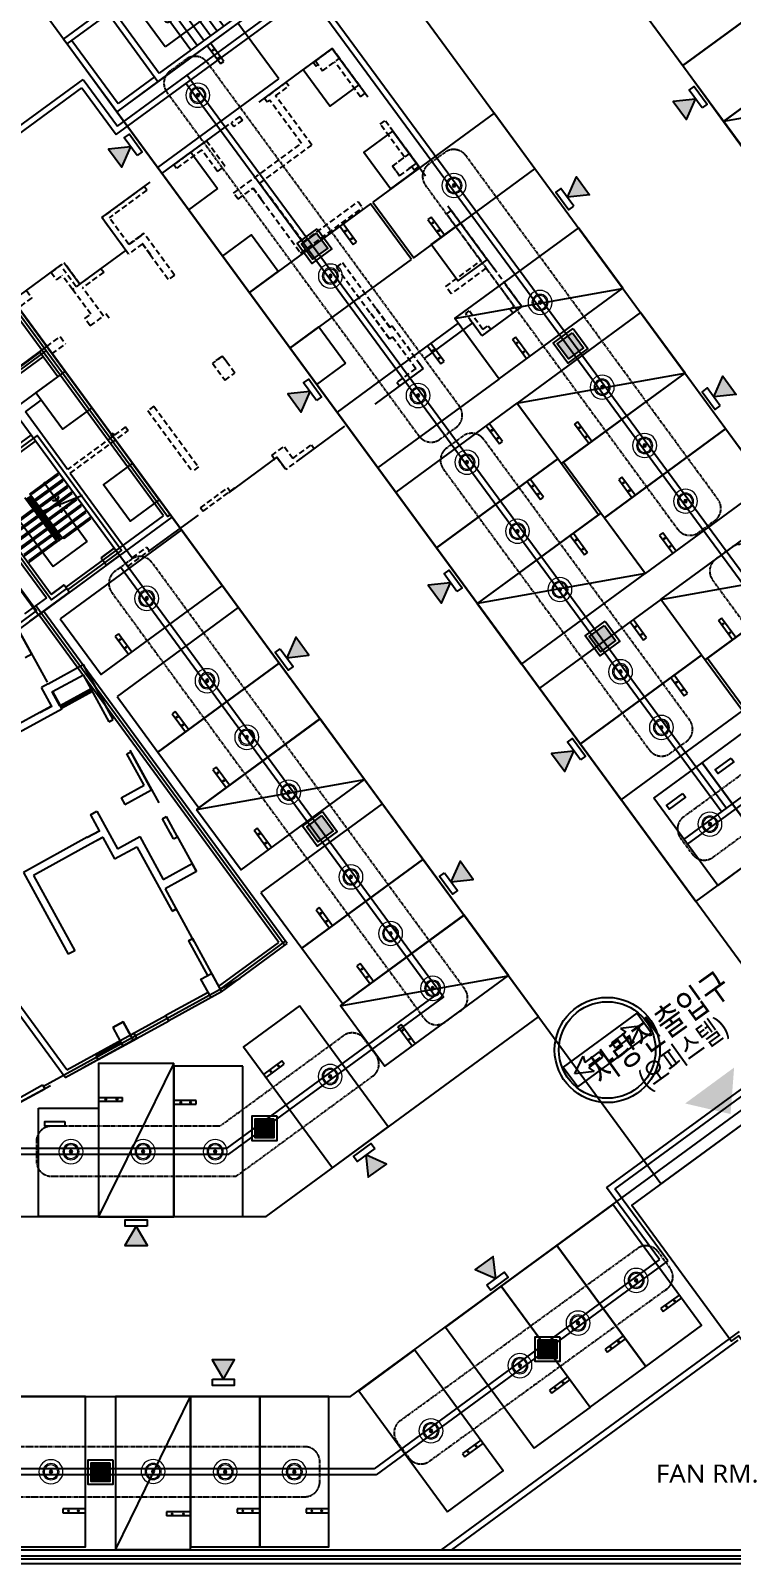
# Model space of a CAD drawing. Header units: millimetres. Extents: x 75184266 to 76346726, y -35850126 to -33679385.
# Drawn here: x 75409558 to 75432882, y -34997112 to -34946082 of the extents above; entities that cross this region are included whole.
import ezdxf
from ezdxf.enums import TextEntityAlignment as Align

# ---------------------------------------------------------------- set-up
doc = ezdxf.new("R2010")
doc.units = ezdxf.units.MM
doc.header["$LTSCALE"] = 50
doc.header["$MEASUREMENT"] = 0
for name, pattern in [('ACAD_ISO10W100', [18.5, 12, -3, 0.5, -3]), ('CONTINOUS', [0]), ('HIDDEN', [0.375, 0.25, -0.125]), ('HIDDEN2', [0.1875, 0.125, -0.0625]), ('XR-지하3층$0$H', [1.3, 0.8, -0.5]), ('XR-지하3층$0$HIDDEN', [0.375, 0.25, -0.125]), ('단지배치도$0$PHANTOM2', [31.75, 15.875, -3.175, 3.175, -3.175, 3.175, -3.175])]:
    doc.linetypes.add(name, pattern=pattern)
doc.layers.get('0').update_dxf_attribs({"linetype": 'CONTINUOUS'})
doc.layers.add('1-주차면센서', color=3, linetype='CONTINUOUS', lineweight=15)
for name, color, linetype in [('2-주차안내등', 2, 'CONTINUOUS'), ('3-SIO', 1, 'CONTINUOUS'), ('COL', 2, 'CONTINUOUS'), ('CON', 2, 'CONTINUOUS'), ('DK1', 6, 'CONTINUOUS'), ('DOOR', 7, 'CONTINUOUS'), ('FIN', 5, 'CONTINUOUS'), ('HD', 7, 'CONTINUOUS'), ('open', 1, 'ACAD_ISO10W100'), ('PARKING', 7, 'CONTINUOUS'), ('RACEWAY', 4, 'HIDDEN'), ('stair', 4, 'CONTINUOUS'), ('W1', 3, 'CONTINUOUS'), ('WAL', 3, 'CONTINUOUS'), ('XR-지하3층$0$0중앙선', 1, 'CONTINUOUS'), ('XR-지하3층$0$A-주차', 9, 'CONTINUOUS'), ('XR-지하3층$0$CON', 2, 'CONTINUOUS'), ('XR-지하3층$0$CONC', 2, 'CONTINUOUS'), ('XR-지하3층$0$XR-지하3층$0$도면검토', 252, 'CONTINUOUS'), ('XR-지하3층$0$일반주차', 8, 'CONTINUOUS'), ('XR-지하3층$0$확장형주차', 8, 'CONTINUOUS'), ('유도관제-RECWAY', 4, 'CONTINOUS')]:
    doc.layers.add(name, color=color, linetype=linetype)
doc.layers.add('DEFPOINT', color=142, linetype='CONTINUOUS', plot=False)
doc.layers.add('건축', color=8, linetype='CONTINUOUS', plot=False)
doc.styles.add('XR-지하3층$0$울릉도m', font='')
doc.styles.get('XR-지하3층$0$울릉도m').set_extended_font_data('Malgun Gothic')

# ---------------------------------------------------------------- blocks, each defined once
blk = doc.blocks.new('XR-지하3층$0$확장형 주차')
at = {"layer": 'XR-지하3층$0$확장형주차', "color": 7}
for p, q in [((0, 3965), (800, 3965)), ((0, 3835), (800, 3835)), ((800, 3835), (800, 3965))]:
    blk.add_line(p, q, dxfattribs=at)
blk.add_lwpolyline([(2500, 5100), (0, 0)], dxfattribs=at)
blk.add_lwpolyline([(2500, 5091), (0, 5091), (0, -9), (2500, -9)], close=True, dxfattribs=at)
for centre in [(238, 3900), (613, 3900)]:
    blk.add_circle(centre, 17.5, dxfattribs=at)
blk = doc.blocks.new('XR-지하3층$0$일반형 주차')
at = {"layer": 'XR-지하3층$0$일반주차'}
for p, q in [((750, 3865), (0, 3865)), ((0, 3735), (750, 3735)), ((750, 3735), (750, 3865))]:
    blk.add_line(p, q, dxfattribs=at)
blk.add_lwpolyline([(2300, 5000), (0, 5000), (0, 0), (2300, 0)], close=True, dxfattribs=at)
for centre in [(238, 3800), (563, 3800)]:
    blk.add_circle(centre, 17.5, dxfattribs=at)
blk = doc.blocks.new('XR-지하3층$0$기둥 0620')
at = {"layer": 'XR-지하3층$0$CON', "ltscale": 0.5}
blk.add_lwpolyline([(-600, 0), (600, 0), (600, 1500), (-600, 1500)], close=True, dxfattribs=at)
blk = doc.blocks.new('1503-B1F')
at = {"layer": 'COL'}
h = blk.add_hatch(dxfattribs=at)
h.set_pattern_fill('ANSI31', color=256, scale=350, angle=-61.2349, style=0)
h.set_pattern_definition([(343.76512965, (-7335761.115, 81741604.42), (12.23142775, 42.00541245), [])])
h.paths.add_polyline_path([(-7983, -21399), (-8031, -21311), (-9061, -21877), (-9013, -21965)])
for p, q in [((-9750, -10099), (-9508, -9921)), ((-10638, -12033), (-6810, -17250)), ((-12715, -14848), (-10022, -12872)), ((-12568, -15049), (-9875, -13074)), ((-8722, -14138), (-6657, -16952)), ((-11470, -15633), (-9518, -18294)), ((-9356, -18175), (-11308, -15515)), ((-9356, -18175), (-11308, -15515)), ((-7260, -16637), (-7695, -16957)), ((-7695, -16957), (-7260, -16637)), ((-7695, -16957), (-7518, -17199)), ((-7518, -17199), (-7083, -16879)), ((-8921, -17856), (-9356, -18175)), ((-9356, -18175), (-8921, -17856)), ((-8921, -17856), (-8744, -18098)), ((-9518, -18294), (-10243, -18826)), ((-10066, -19068), (-8744, -18098)), ((-9953, -18613), (-9776, -18855)), ((-9953, -18613, 0), (-9776, -18855, 0)), ((-10000, -20168), (-10219, -20288)), ((-7294, -22344), (-8299, -20512)), ((-9343, -21883), (-9680, -21270)), ((-9461, -21149), (-9461, -21149)), ((-9461, -21149), (-9461, -21149)), ((-7425, -22416), (-7294, -22344)), ((-7425, -22416), (-7294, -22344)), ((-6838, -23485), (-6707, -23413)), ((-6838, -23485), (-6707, -23413)), ((-6014, -24676), (-6707, -23413)), ((-6145, -24748), (-6014, -24676)), ((-8054, -25510), (-7760, -26045)), ((-7835, -25390), (-7146, -26644)), ((-5152, -26245), (-5523, -25570)), ((-8155, -26262), (-10285, -27431)), ((-8034, -26481), (-9945, -27530)), ((-7640, -26264), (-7245, -26983)), ((-5284, -26317), (-5390, -26124)), ((-5284, -26317), (-5152, -26245)), ((-5284, -26317), (-5152, -26245)), ((-5284, -26317), (-5152, -26245)), ((-10285, -27431), (-8788, -30157)), ((-9945, -27530), (-8569, -30037)), ((-4517, -27402), (-4661, -27139)), ((-5198, -28654, 0), (-5330, -28726, 0)), ((-4791, -29708, 0), (-4659, -29636, 0)), ((-4791, -29708, 0), (-4156, -30865, 0)), ((-4659, -29636, 0), (-3687, -31407)), ((-4134, -31424, 0), (-5537, -32194, 0)), ((-3687, -31407), (-5441, -32369, 0)), ((-7311, -32598), (-6975, -33211)), ((-6961, -32405), (-6624, -33019)), ((-5441, -32369, 0), (-5537, -32194, 0)), ((-7871, -33532), (-7799, -33664)), ((-7871, -33532), (-7799, -33664)), ((-9642, -34504), (-9569, -34636))]:
    blk.add_line(p, q, dxfattribs=at)
for points in [[(-9138, -10933), (-9750, -10099)], [(-8719, -10998), (-9508, -9921)], [(-10638, -12033), (-9138, -10933)], [(-10218, -12098), (-9686, -11707)], [(-8810, -14017), (-10218, -12098)], [(-10000, -20168), (-10599, -19076)], [(-9461, -21149), (-8299, -20512)], [(-9317, -21412), (-8287, -20847)], [(-7425, -22416), (-8287, -20847)], [(-9461, -21149), (-9461, -21149), (-9680, -21270)], [(-9061, -21877), (-9070, -21882), (-9325, -21417), (-9317, -21412)], [(-9061, -21877), (-8031, -21311)], [(-9013, -21965), (-7983, -21399)], [(-10424, -22762), (-9004, -21982), (-9061, -21877)], [(-9738, -22100), (-9733, -22109), (-9338, -21892), (-9343, -21883)], [(-10544, -22543), (-9738, -22100)], [(-6265, -24529), (-6838, -23485)], [(-7028, -24947), (-6265, -24529)], [(-7028, -24947), (-6908, -25166)], [(-6908, -25166), (-6145, -24748)], [(-8054, -25510), (-7835, -25390)], [(-5654, -25642), (-5523, -25570)], [(-5284, -26317), (-5654, -25642)], [(-7760, -26045), (-7755, -26054), (-8150, -26270), (-8155, -26262)], [(-8034, -26481), (-8039, -26472), (-7645, -26255), (-7640, -26264)], [(-7146, -26644), (-6410, -26239)], [(-6410, -26239), (-5626, -27668)], [(-7245, -26983), (-6509, -26579)], [(-6509, -26579), (-5330, -28726)], [(-5626, -27668), (-4661, -27139)], [(-4517, -27402), (-5569, -27979)], [(-5569, -27979), (-5198, -28654)], [(-8569, -30037), (-8788, -30157)], [(-7311, -32598), (-6961, -32405)], [(-6975, -33211), (-6624, -33019), (-6961, -32405), (-7311, -32598)], [(-7871, -33532), (-7047, -33080)], [(-7799, -33664), (-6510, -32956)], [(-6720, -32844), (-6606, -32781)], [(-7871, -33532), (-7799, -33664)], [(-7871, -33532), (-7799, -33664)], [(-10630, -35218), (-9569, -34636)], [(-10439, -34942), (-9642, -34504)], [(-9642, -34504), (-9569, -34636)], [(-9642, -34504), (-9569, -34636)]]:
    blk.add_lwpolyline(points, dxfattribs=at)
for points in [[(-9325, -21417), (-9317, -21412), (-9061, -21877), (-9070, -21882)], [(-9733, -22109), (-9738, -22100), (-9343, -21883), (-9338, -21892)], [(-7760, -26045), (-7755, -26054), (-8150, -26270), (-8155, -26262)], [(-7645, -26255), (-7640, -26264), (-8034, -26481), (-8039, -26472)], [(-4024, -30793), (-3687, -31407), (-4038, -31599), (-4375, -30986)]]:
    blk.add_lwpolyline(points, close=True, dxfattribs=at)
at = {"layer": 'COL', "elevation": 0}
for points in [[(-5330, -28726), (-5198, -28654)], [(-4791, -29708), (-4659, -29636)], [(-6606, -32781), (-6510, -32956)], [(-6582, -32825), (-6510, -32956)], [(-6582, -32825), (-6510, -32956)]]:
    blk.add_lwpolyline(points, dxfattribs=at)
at = {"layer": 'DEFPOINT', "linetype": 'HIDDEN2', "ltscale": 30}
for p, q in [((-524, -384), (0, 0)), ((0, 0), (148, -202)), ((-629, -461), (-540, -582)), ((-1975, -1449), (-2258, -1656)), ((-1532, -1124), (-1443, -1245)), ((933, -1610), (1094, -1492)), ((933, -1610), (1094, -1492)), ((-2258, -1656), (-2169, -1777)), ((-3080, -2260), (-3370, -2473)), ((-3080, -2260), (-2991, -2381)), ((1596, -2513), (1757, -2395)), ((-3287, -4818), (-1029, -3161)), ((-2413, -4487), (-680, -3215)), ((2003, -3913), (2567, -3499)), ((-5192, -3995), (-5281, -3874)), ((2239, -4236), (2804, -3822)), ((2656, -3620), (2804, -3822)), ((2719, -4045), (2881, -3927)), ((-6265, -4596), (-7676, -5631)), ((-6176, -4717), (-6265, -4596)), ((-3139, -5019), (-2639, -4652)), ((-2373, -5015), (-1054, -6813)), ((-976, -6446), (-2147, -4850)), ((-976, -6446), (862, -5097)), ((-1054, -6813), (1010, -5299)), ((3796, -5512), (3957, -5394)), ((-6321, -6498), (-6789, -6841)), ((-9358, -7455), (-8923, -7135)), ((-8405, -7841), (-8923, -7135)), ((343, -7128), (1479, -8676)), ((-9358, -7455), (-9181, -7697)), ((-9181, -7697), (-8987, -7555)), ((-8647, -8018), (-8987, -7555)), ((-8526, -7929), (-8955, -7345)), ((-7611, -7444), (-8316, -7962)), ((141, -7276), (1277, -8824)), ((-10181, -8058), (-10003, -8300)), ((-8041, -8845), (-8647, -8018)), ((-7621, -8909), (-8316, -7962)), ((-10003, -8300), (-10455, -8632)), ((5924, -8683), (6053, -8588)), ((-8234, -8987), (-8041, -8845)), ((-8057, -9228), (-7621, -8909)), ((4439, -8823), (4560, -8735)), ((4581, -9017), (4670, -9138)), ((5924, -8683), (6012, -8804)), ((-9508, -9921), (-9057, -9590)), ((1987, -9233), (3028, -10653)), ((2003, -9594), (2778, -10650)), ((5013, -9351), (5182, -9227)), ((5182, -9227), (5271, -9348)), ((-9331, -10163), (-8879, -9832)), ((-3864, -10388), (-3662, -10240)), ((2778, -10650), (2149, -11111)), ((3028, -10653), (2238, -11232)), ((2149, -11111), (2238, -11232)), ((-6138, -12056), (-4653, -14080)), ((-5936, -11908), (-4451, -13932)), ((-8722, -14138), (-6791, -12721)), ((-6879, -12600), (-6791, -12721)), ((-2017, -13547), (-1614, -13252)), ((-1318, -13655), (-689, -13193)), ((-689, -13193), (-601, -13314)), ((-1928, -13668), (-2017, -13547)), ((-1928, -13668), (-1969, -13698)), ((-4388, -15287), (-3485, -14624)), ((-4299, -15407), (-3235, -14627)), ((-3396, -14745), (-3485, -14624)), ((-4388, -15287), (-4299, -15407)), ((-6810, -17250), (-6089, -16721)), ((-6657, -16952), (-6178, -16600)), ((-6178, -16600), (-6089, -16721))]:
    blk.add_line(p, q, dxfattribs=at)
for points in [[(0, 0), (-629, -461)], [(1094, -1492), (0, 0)], [(933, -1610), (75, -441)], [(-540, -582), (-476, -535)], [(-1532, -1124), (-1975, -1449)], [(-1887, -1570), (-1443, -1245)], [(-2088, -1718), (-2169, -1777)], [(-1029, -3161), (-2088, -1718)], [(-680, -3215), (-1887, -1570)], [(-3370, -2473), (-3282, -2594)], [(-2991, -2381), (-3282, -2594)], [(2406, -3618), (1596, -2513)], [(2881, -3927), (1757, -2395)], [(-3578, -3914), (-4193, -3076), (-5281, -3874)], [(-4346, -3374), (-5192, -3995)], [(-3819, -4092), (-4346, -3374)], [(-3819, -4092), (-3578, -3914)], [(2239, -4236), (2003, -3913)], [(2562, -3999), (2804, -3822)], [(2719, -4045), (2643, -3940)], [(-2147, -4850), (-2155, -4856), (-2422, -4493), (-2413, -4487)], [(-6176, -4717), (-7426, -5634)], [(-3139, -5019), (-3287, -4818)], [(-2373, -5015), (-2365, -5009), (-2631, -4646), (-2639, -4652)], [(862, -5097), (1010, -5299)], [(862, -5097), (1010, -5299)], [(4938, -7069), (3796, -5512)], [(5395, -7353), (3957, -5394)], [(-6789, -6841), (-7676, -5631)], [(-6775, -6521), (-7426, -5634)], [(-6775, -6521), (-6769, -6529), (-6358, -6227), (-6364, -6219)], [(-6275, -6154), (-6364, -6219)], [(-6063, -6866), (-6055, -6860), (-6321, -6498), (-6329, -6504)], [(-5258, -7541), (-6275, -6154)], [(-5459, -7689), (-6063, -6866)], [(141, -7276), (343, -7128)], [(5115, -7310), (3954, -8162), (3777, -7920), (4938, -7069)], [(6303, -8591), (5217, -7111)], [(-7700, -7323), (-8647, -8018)], [(-7700, -7323), (-7611, -7444)], [(-5258, -7541), (-5459, -7689)], [(6053, -8588), (5115, -7310)], [(6303, -8591), (6012, -8804)], [(-8057, -9228), (-8234, -8987)], [(-7425, -8982), (-7555, -8805)], [(1906, -9665), (1285, -8818), (1277, -8824)], [(1479, -8676), (1470, -8682), (1914, -9287), (1922, -9281)], [(4980, -9561), (4439, -8823)], [(5013, -9351), (4560, -8735)], [(-9057, -9590), (-8879, -9832)], [(2003, -9594), (1906, -9665)], [(1987, -9233), (1922, -9281)], [(5271, -9348), (4980, -9561)], [(-3503, -10458), (-3662, -10240)], [(-5936, -11908), (-6138, -12056)], [(-6879, -12600), (-8810, -14017)], [(-6868, -12616), (-6791, -12721)], [(-7370, -12861), (-7298, -12808)], [(-7323, -12925), (-7370, -12861)], [(-7298, -12808), (-7250, -12872)], [(-1318, -13655), (-1614, -13252)], [(-1969, -13698), (-1928, -13668)], [(-1928, -13668), (-1848, -13609)], [(-1848, -13609), (-1552, -14012)], [(-601, -13314), (-1552, -14012)], [(-4451, -13932), (-4653, -14080)]]:
    blk.add_lwpolyline(points, dxfattribs=at)
for points in [[(0, 0), (-564, -414), (-328, -737), (237, -323)], [(2567, -3499), (2003, -3913), (2239, -4236), (2804, -3822)], [(-2147, -4850), (-2155, -4856), (-2422, -4493), (-2413, -4487)], [(-2373, -5015), (-2365, -5009), (-2631, -4646), (-2639, -4652)], [(-6769, -6529), (-6775, -6521), (-6364, -6219), (-6358, -6227)], [(-6329, -6504), (-6321, -6498), (-6055, -6860), (-6063, -6866)], [(1906, -9665), (1898, -9671), (1277, -8824), (1285, -8818)], [(1922, -9281), (1914, -9287), (1470, -8682), (1479, -8676)], [(-3985, -10477), (-3571, -11041), (-3248, -10804), (-3662, -10240)]]:
    blk.add_lwpolyline(points, close=True, dxfattribs=at)
at = {"layer": 'FIN'}
for p, q in [((-11093, -11084), (-9750, -10099)), ((-11884, -15980), (-9953, -18613)), ((-11842, -15987), (-9929, -18595))]:
    blk.add_line(p, q, dxfattribs=at)
at = {"layer": 'stair'}
for p, q in [((-10073, -14832), (-9106, -14122)), ((-9919, -15041), (-8952, -14331)), ((-9766, -15251), (-8798, -14541)), ((-9612, -15460), (-8644, -14751)), ((-9579, -14469), (-9147, -15058)), ((-10718, -15305), (-9296, -17244)), ((-10234, -14950), (-9158, -16417)), ((-10164, -14961), (-9147, -16347)), ((-9127, -16333), (-10144, -14946)), ((-10104, -14916), (-9087, -16303)), ((-10084, -14901), (-9066, -16288)), ((-8997, -16299), (-10073, -14832)), ((-10020, -15115), (-10040, -15130)), ((-9980, -15086), (-9960, -15071)), ((-9866, -15492), (-9105, -15182)), ((-9826, -15295), (-9806, -15280)), ((-9458, -15670), (-8490, -14960)), ((-9304, -15880), (-8337, -15170)), ((-9291, -15065), (-9290, -15039)), ((-9147, -15058), (-9291, -15065)), ((-9290, -15039), (-9167, -15032)), ((-9122, -14916), (-9167, -15032)), ((-9147, -15058), (-9098, -14923)), ((-9098, -14923), (-9122, -14916)), ((-9105, -15182), (-9049, -15260)), ((-9049, -15260), (-9078, -15086)), ((-9078, -15086), (-9021, -15163)), ((-8979, -15287), (-9029, -15422)), ((-9021, -15163), (-8315, -14869)), ((-8979, -15287), (-8836, -15280)), ((-8979, -15287), (-8157, -16408)), ((-8836, -15305), (-8960, -15313)), ((-8836, -15280), (-8836, -15305)), ((-9927, -15369), (-10894, -16079)), ((-9773, -15579), (-10741, -16289)), ((-9619, -15788), (-10587, -16498)), ((-9866, -15325), (-9886, -15340)), ((-9713, -15534), (-9733, -15549)), ((-9672, -15505), (-9652, -15490)), ((-9559, -15744), (-9579, -15759)), ((-9518, -15714), (-9498, -15700)), ((-9150, -16089), (-8183, -15379)), ((-9029, -15422), (-9005, -15429)), ((-9005, -15429), (-8960, -15313)), ((-8997, -16299), (-8029, -15589)), ((-9465, -15998), (-10433, -16708)), ((-9312, -16208), (-10279, -16917)), ((-9405, -15954), (-9425, -15968)), ((-9365, -15924), (-9344, -15909)), ((-9251, -16163), (-9271, -16178)), ((-9211, -16134), (-9191, -16119)), ((-8997, -16299), (-9158, -16417)), ((-9066, -16288), (-9147, -16347)), ((-9037, -16329), (-9117, -16388)), ((-9158, -16417), (-10125, -17127)), ((-9296, -17244), (-8157, -16408))]:
    blk.add_line(p, q, dxfattribs=at)
at = {"layer": 'stair', "color": 8}
for p, q in [((-10003, -14842), (-9116, -14192)), ((-9116, -14192), (-9146, -14151)), ((-9849, -15052), (-8963, -14401)), ((-9696, -15262), (-8809, -14611)), ((-8963, -14401), (-8992, -14361)), ((-8809, -14611), (-8838, -14571)), ((-8655, -14820), (-8684, -14780)), ((-10033, -14802), (-10003, -14842)), ((-9879, -15012), (-9849, -15052)), ((-9725, -15221), (-9696, -15262)), ((-9542, -15471), (-8655, -14820)), ((-9388, -15681), (-8501, -15030)), ((-9234, -15890), (-8347, -15240)), ((-8501, -15030), (-8531, -14990)), ((-8347, -15240), (-8377, -15199)), ((-9997, -15358), (-10884, -16009)), ((-9843, -15568), (-10730, -16219)), ((-9689, -15778), (-10576, -16428)), ((-9967, -15399), (-9997, -15358)), ((-9813, -15608), (-9843, -15568)), ((-9659, -15818), (-9689, -15778)), ((-9571, -15431), (-9542, -15471)), ((-9418, -15640), (-9388, -15681)), ((-9080, -16100), (-8194, -15449)), ((-8927, -16310), (-8040, -15659)), ((-8194, -15449), (-8223, -15409)), ((-8040, -15659), (-8069, -15619)), ((-9535, -15987), (-10422, -16638)), ((-9381, -16197), (-10268, -16848)), ((-9506, -16028), (-9535, -15987)), ((-9352, -16237), (-9381, -16197)), ((-9264, -15850), (-9234, -15890)), ((-9110, -16060), (-9080, -16100)), ((-8956, -16269), (-8927, -16310)), ((-9228, -16407), (-10115, -17057)), ((-9198, -16447), (-9228, -16407))]:
    blk.add_line(p, q, dxfattribs=at)
at = {"layer": 'stair'}
for start, end in [(36.2651, 216.2651), (216.2651, 36.2651)]:
    blk.add_arc((-9579, -14469), 15, start, end, dxfattribs=at)
at = {"layer": 'WAL'}
for p, q in [((-11081, -11100), (-9738, -10115)), ((-10968, -11253), (-9626, -10268))]:
    blk.add_line(p, q, dxfattribs=at)
at = {"layer": 'XR-지하3층$0$0중앙선', "color": 7, "linetype": 'XR-지하3층$0$H', "ltscale": 50}
for points in [[(-10633, -8390), (-8923, -7135), (-8405, -7841), (-6877, -6720), (-7676, -5631), (0, 0), (6303, -8591), (4980, -9561), (4670, -9138), (2880, -10451), (3028, -10653), (-1552, -14012), (-1848, -13609), (-6810, -17250), (-7083, -16879), (-10379, -19298)], [(-10455, -19339), (-9461, -21149), (-8299, -20512), (-4517, -27402), (-5569, -27979), (-3687, -31407), (-10630, -35218)]]:
    blk.add_lwpolyline(points, dxfattribs=at)
at = {"layer": 'XR-지하3층$0$CON', "ltscale": 0.5}
blk.add_lwpolyline([(443, -10475), (-524, -11185), (-1411, -9975), (-444, -9266)], close=True, dxfattribs=at)
at = {"layer": 'XR-지하3층$0$CONC', "extrusion": (0, 0, -1), "zscale": -1, "rotation": 323.7506101892478}
for p in [(-2420, -4319), (4302, -5015), (2286, -7770), (8493, -12320), (6248, -15381)]:
    blk.add_blockref('XR-지하3층$0$기둥 0620', p, dxfattribs=at)
at = {"layer": 'XR-지하3층$0$XR-지하3층$0$도면검토', "linetype": 'XR-지하3층$0$HIDDEN', "ltscale": 100, "extrusion": (0, 0, -1), "zscale": -1, "rotation": 323.7506101892478}
for p in [(-403, -1564), (-4665, -7380)]:
    blk.add_blockref('XR-지하3층$0$기둥 0620', p, dxfattribs=at)
blk = doc.blocks.new('2P-Dr204')
at = {"color": 0}
for p, q in [((29, 50), (29, 955)), ((65, 50), (65, 956)), ((29, 50), (0, 50)), ((0, 50), (0, -50)), ((29, 14), (29, 50)), ((65, 50), (29, 50)), ((50, 14), (29, 14)), ((50, -50), (50, 14)), ((950, 14), (950, -50)), ((971, 14), (950, 14)), ((971, 14), (950, 14)), ((971, 50), (971, 14)), ((1000, 50), (971, 50)), ((1000, -50), (1000, 50)), ((50, -50), (0, -50)), ((1000, -50), (950, -50))]:
    blk.add_line(p, q, dxfattribs=at)
blk.add_arc((65, 50), 906, 0, 92.2294, dxfattribs=at)
blk = doc.blocks.new('A$C3C7850DE')
at = {"layer": 'CON', "ltscale": 100}
for p, q in [((-9, 7422), (-9, 222)), ((-9, 7422), (191, 7422)), ((191, 7422), (191, 422)), ((1191, 7422), (1191, 7222, 0)), ((1191, 7422), (2991, 7422)), ((1191, 7222), (2791, 7222)), ((2791, 7222), (2791, 5922)), ((2991, 7422), (2991, 222)), ((1191, 5922), (2791, 5922)), ((1191, 5922, 0), (1191, 5722, 0)), ((1191, 5722), (2791, 5722)), ((2791, 5722), (2791, 422)), ((-9, 222), (2991, 222)), ((191, 422), (2791, 422))]:
    blk.add_line(p, q, dxfattribs=at)
at = {"layer": 'HD', "ltscale": 10}
for p, q in [((191, 4422), (1376, 4422)), ((191, 4152), (1376, 4152)), ((783, 4422), (783, 2802)), ((1376, 4422), (1376, 1722)), ((1476, 4422), (1446, 4422)), ((1446, 1722), (1446, 4422)), ((1476, 4152), (1446, 4152)), ((1476, 4422), (1476, 1722)), ((1506, 4422), (1476, 4422)), ((1506, 4422), (1506, 1722)), ((1506, 4422), (1536, 4422)), ((1536, 4152), (1506, 4152)), ((1536, 1722), (1536, 4422)), ((1606, 4422), (1606, 1722)), ((1606, 4422), (2791, 4422)), ((2791, 4152), (1606, 4152)), ((2198, 4422), (2198, 1097)), ((191, 3882), (1376, 3882)), ((191, 3612), (1376, 3612)), ((1476, 3882), (1446, 3882)), ((1476, 3612), (1446, 3612)), ((1536, 3882), (1506, 3882)), ((1536, 3612), (1506, 3612)), ((2791, 3882), (1606, 3882)), ((2791, 3612), (1606, 3612)), ((191, 3342), (1376, 3342)), ((191, 3072), (1376, 3072)), ((1476, 3342), (1446, 3342)), ((1476, 3072), (1446, 3072)), ((1536, 3342), (1506, 3342)), ((1536, 3072), (1506, 3072)), ((2791, 3342), (1606, 3342)), ((2791, 3072), (1606, 3072)), ((191, 2802), (1376, 2802)), ((1476, 2802), (1446, 2802)), ((1536, 2802), (1506, 2802)), ((2791, 2802), (1606, 2802)), ((191, 2532), (1376, 2532)), ((191, 2262), (1376, 2262)), ((783, 2262), (783, 1097)), ((1476, 2532), (1446, 2532)), ((1476, 2262), (1446, 2262)), ((1536, 2532), (1506, 2532)), ((1536, 2262), (1506, 2262)), ((2791, 2532), (1606, 2532)), ((2791, 2262), (1606, 2262)), ((191, 1992), (1376, 1992)), ((191, 1722), (1376, 1722)), ((1476, 1992), (1446, 1992)), ((1476, 1722), (1446, 1722)), ((1506, 1722), (1476, 1722)), ((1536, 1992), (1506, 1992)), ((1536, 1722), (1506, 1722)), ((2791, 1992), (1606, 1992)), ((2791, 1722), (1606, 1722)), ((2198, 1097), (783, 1097))]:
    blk.add_line(p, q, dxfattribs=at)
blk.add_lwpolyline([(-159, 2141), (734, 2513), (779, 2461), (788, 2602), (833, 2551), (1726, 2943)], dxfattribs=at)
for points in [[(663, 2870), (783, 2802), (904, 2871), (886, 2900), (783, 2841), (680, 2900)], [(663, 2193), (783, 2262), (904, 2193), (886, 2163), (783, 2222), (680, 2164)]]:
    blk.add_lwpolyline(points, close=True, dxfattribs=at)
for centre in [(783, 4422), (783, 4422), (2198, 4422), (2198, 4422)]:
    blk.add_circle(centre, 30, dxfattribs=at)
for centre, radius, start, end in [((1491, 4422), 115, 0, 180), ((1491, 4422), 45, 0, 180), ((1491, 1722), 115, 180, 0), ((1491, 1722), 45, 180, 0)]:
    blk.add_arc(centre, radius, start, end, dxfattribs=at)
at = {"layer": 'open', "ltscale": 0.5}
for p, q in [((2191, 7222), (2791, 5922)), ((2191, 5922), (2791, 7222))]:
    blk.add_line(p, q, dxfattribs=at)
at = {"layer": 'W1', "ltscale": 100}
for p, q in [((2091, 7222), (2091, 5922)), ((2191, 7222), (2191, 5922))]:
    blk.add_line(p, q, dxfattribs=at)
at = {"layer": 'DOOR', "extrusion": (-1.015e-13, 9.27e-13, -1), "zscale": -1, "rotation": 180.0000577049292}
for p in [(-191, 7372, 0), (-191, 5872, 0)]:
    blk.add_blockref('2P-Dr204', p, dxfattribs=at)
blk = doc.blocks.new('XR-지하3층$0$A$C73B52ADF')
at = {"layer": 'XR-지하3층$0$A-주차', "elevation": 0}
for points in [[(-2038, 2466), (-38, 2466), (-38, -1134), (-2038, -1134)], [(-1166, 2021), (-1166, 1871), (-1832, 1871), (-1832, 2021)]]:
    blk.add_lwpolyline(points, close=True, dxfattribs=at)
blk = doc.blocks.new('TIS-주차면센서(확대)')
at = {"layer": '1-주차면센서'}
blk.add_hatch(color=256, dxfattribs=at).paths.add_polyline_path([(43.5, 0, 1), (-43.5, 0, 1)])
h = blk.add_hatch(color=256, dxfattribs=at)
edge = h.paths.add_edge_path()
edge.add_arc((0, 0), 43.5, 0, 360)
for radius in [303.5, 203.5, 173.5, 43.5]:
    blk.add_circle((0, 0), radius, dxfattribs=at)
blk = doc.blocks.new('rehw6')
at = {"layer": '3-SIO'}
for points in [[(406938, -283999), (406938, -284825), (407763, -284825), (407763, -283999)], [(407038, -284099), (407038, -284725), (407663, -284725), (407663, -284099)]]:
    blk.add_lwpolyline(points, close=True, dxfattribs=at)
for points in [[(407038, -284099), (407663, -284725), (407663, -284099), (407038, -284725)], [(407663, -284099), (407038, -284725), (407663, -284725), (407038, -284099)]]:
    blk.add_solid(points, dxfattribs=at)
blk = doc.blocks.new('fh52f')
at = {"layer": '2-주차안내등'}
for points in [[(399980, -281538), (399333, -281164), (399333, -281912)], [(399980, -281903), (399980, -281173), (400188, -281173), (400188, -281903)]]:
    blk.add_lwpolyline(points, close=True, dxfattribs=at)
blk.add_solid([(399333, -281912), (399333, -281164), (399980, -281538)], dxfattribs=at)
blk = doc.blocks.new('sdvfr')
at = {"layer": 'DK1'}
for p, q in [((-945351, 1790459), (-944567, 1790896)), ((-944567, 1790896), (-944674, 1790612)), ((-943860, 1790612), (-944674, 1790612)), ((-943860, 1790306), (-943860, 1790612)), ((-943136, 1790306), (-943136, 1790612)), ((-943136, 1790612), (-942322, 1790612)), ((-941645, 1790459), (-942429, 1790896)), ((-942429, 1790896), (-942322, 1790612)), ((-944567, 1790022), (-945351, 1790459)), ((-944674, 1790306), (-943860, 1790306)), ((-944674, 1790306), (-944567, 1790022)), ((-942322, 1790306), (-943136, 1790306)), ((-942429, 1790022), (-941645, 1790459)), ((-942322, 1790306), (-942429, 1790022))]:
    blk.add_line(p, q, dxfattribs=at)
blk.add_lwpolyline([(-941398, 1789894), (-941398, 1791024), (-945598, 1791024), (-945598, 1789894)], close=True, dxfattribs=at)
at = {"layer": 'DK1', "color": 2}
for radius in [2428, 2228]:
    blk.add_circle((-943498, 1790459), radius, dxfattribs=at)

msp = doc.modelspace()

# ---------------------------------------------------------------- hatches: boundary and pattern name
at = {"layer": '건축', "ltscale": 1000}
h = msp.add_hatch(color=256, dxfattribs=at)
h.dxf.hatch_style = 1
h.paths.add_polyline_path([(75431343.1, -34981801), (75432855.6, -34982153.2), (75432974.7, -34980604.8)])

# ---------------------------------------------------------------- linework, layer by layer
at = {"layer": 'PARKING', "color": 241, "linetype": '단지배치도$0$PHANTOM2', "ltscale": 0.1}
for p, q in [((75429745.8, -34986635.9), (75421858.9, -34992362)), ((75430838.6, -34987280.8), (75430444.7, -34986743.5)), ((75422844.1, -34993705.7), (75430731, -34987979.6)), ((75422145.2, -34993598.1), (75421751.3, -34993060.9))]:
    msp.add_line(p, q, dxfattribs=at)
for points in [[(75423185.2, -34959686.1), (75423722.5, -34959292.2, 0.4142136), (75423830.1, -34958593.4), (75415434.1, -34947141.4, 0.4142136), (75414735.2, -34947033.8), (75414198, -34947427.7, 0.4142136), (75414090.4, -34948126.6), (75422486.4, -34959578.5, 0.4142136)], [(75431794.6, -34962788.2), (75432331.9, -34962394.3, 0.4142136), (75432439.5, -34961695.4), (75424043.5, -34950243.5, 0.4142136), (75423344.6, -34950135.9), (75422807.4, -34950529.8, 0.4142136), (75422699.8, -34951228.6), (75431095.8, -34962680.6, 0.4142136)], [(75430852.8, -34970139.5), (75431390.1, -34969745.6, 0.4142136), (75431497.7, -34969046.7), (75424639.5, -34959692.3, 0.4142136), (75423940.6, -34959584.7), (75423403.3, -34959978.6, 0.4142136), (75423295.7, -34960677.4), (75430153.9, -34970031.9, 0.4142136)], [(75423361.9, -34979083.7), (75423899.2, -34978689.8, 0.4142136), (75424006.8, -34977990.9), (75413600.5, -34963796.9, 0.4142136), (75412901.6, -34963689.3), (75412364.4, -34964083.2, 0.4142136), (75412256.8, -34964782.1), (75422663.1, -34978976.1, 0.4142136)]]:
    msp.add_lwpolyline(points, format="xyb", close=True, dxfattribs=at)
for points in [[(75435679.7, -34969040.7), (75431292.5, -34972257.2, 0.4142136), (75431184.9, -34972956), (75431578.8, -34973493.3, 0.4142136), (75432277.7, -34973600.9), (75438008.6, -34969399.3), (75433601.6, -34963388.2, 0.4142136), (75432902.7, -34963280.6), (75432365.4, -34963674.5, 0.4142136), (75432257.8, -34964373.3), (75435679.7, -34969040.7)], [(75416402.6, -34984224.4), (75420947.2, -34980892.5, 0.4142136), (75421054.8, -34980193.7), (75420660.9, -34979656.4, 0.4142136), (75419962, -34979548.8), (75415857.3, -34982558.2), (75410250.8, -34982558.1, 0.4142136), (75409750.8, -34983058.1), (75409750.8, -34983724.3, 0.4142136), (75410250.8, -34984224.3), (75416402.6, -34984224.4)]]:
    msp.add_lwpolyline(points, format="xyb", dxfattribs=at)
at = {"layer": 'PARKING', "color": 241, "linetype": '단지배치도$0$PHANTOM2', "ltscale": 0.1, "elevation": 0}
msp.add_lwpolyline([(75419182.3, -34994395.1), (75419182.3, -34993728.9, 0.4142136), (75418682.3, -34993228.9), (75404482.3, -34993228.9, 0.4142136), (75403982.3, -34993728.9), (75403982.3, -34994395.1, 0.4142136), (75404482.3, -34994895.1), (75418682.3, -34994895.1, 0.4142136)], format="xyb", close=True, dxfattribs=at)
at = {"layer": 'PARKING', "color": 241, "linetype": '단지배치도$0$PHANTOM2', "ltscale": 0.1}
for centre, start, end in [((75430041.5, -34987039.1), 36.24693, 126.24693), ((75430435.4, -34987576.4), 306.24693, 36.24693), ((75422154.6, -34992765.2), 126.24694, 216.24694), ((75422548.5, -34993302.5), 216.24694, 306.24694)]:
    msp.add_arc(centre, 500, start, end, dxfattribs=at)
at = {"layer": '건축', "ltscale": 1000}
for p, q in [((75410651.7, -34946363), (75430732.9, -34931640.5)), ((75410769.9, -34946524.3), (75431012.5, -34931683.5)), ((75410651.7, -34946363), (75410769.9, -34946524.3)), ((75379183.2, -34997111.9, 0), (75516203.2, -34997112.2)), ((75379383.2, -34996961.9, 0), (75448355.6, -34996962, 0))]:
    msp.add_line(p, q, dxfattribs=at)
at = {"layer": '건축', "ltscale": 0.5}
for p, q in [((75439847.3, -34969103.4), (75421043.9, -34943455.8)), ((75444686.2, -34965555.8), (75429371.2, -34944666.4)), ((75410931.2, -34946406), (75412469.8, -34948504.7)), ((75410769.9, -34946524.3), (75412426.8, -34948784.2)), ((75413796.2, -34947780.2), (75412426.8, -34948784.2)), ((75413678, -34947618.9), (75412469.8, -34948504.7)), ((75412426.8, -34948784.2), (75412070.7, -34948298.5)), ((75426459.8, -34978918.4), (75405291.3, -34950044.9)), ((75413977.3, -34962239.7), (75408982.9, -34955427.5)), ((75414256.5, -34962282.3), (75409144.1, -34955309.2)), ((75410738.3, -34964614.4), (75413977.3, -34962239.7)), ((75414256.5, -34962282.3), (75409825.3, -34965531.3)), ((75410707.5, -34980941.4), (75398700.5, -34964564)), ((75410765.1, -34980681.7), (75398965.4, -34964587.2)), ((75418019.7, -34976539.2, 0), (75409728.6, -34965230.3)), ((75417820.8, -34976437, 0), (75409825.3, -34965531.3)), ((75418100.4, -34976480, 0), (75409986.6, -34965413)), ((75431701.9, -34975075.1), (75431701.9, -34975075.1)), ((75415815.3, -34977907.3), (75417820.8, -34976437)), ((75415853.2, -34978003.5), (75418041.2, -34976399.4)), ((75415912.4, -34978084.2), (75418100.4, -34976480)), ((75409982.3, -34981225.5), (75416531.7, -34977630.1, 0)), ((75410707.5, -34980941.4), (75414159.2, -34979046.6, 0)), ((75410765.1, -34980681.7), (75414062.9, -34978871.3, 0)), ((75379383.2, -34996661.9, 0), (75448764.8, -34996662, 0)), ((75379383.2, -34996861.9, 0), (75448492, -34996862, 0))]:
    msp.add_line(p, q, dxfattribs=at)
at = {"layer": '건축'}
for p, q in [((75412426.8, -34948784.2), (75431701.9, -34975075.1)), ((75420207.5, -34991562), (75455787.7, -34965476.5)), ((75431701.9, -34975075.1), (75439847.3, -34969103.4)), ((75417398.1, -34985562), (75426459.8, -34978918.4)), ((75407647.3, -34985562), (75417398.1, -34985562)), ((75379061.6, -34991561.9), (75420207.5, -34991562))]:
    msp.add_line(p, q, dxfattribs=at)
at = {"layer": '건축', "ltscale": 100}
for p, q in [((75423239, -34996661.9, 0), (75433147.9, -34989397.2, 0)), ((75423577.2, -34996661.9, 0), (75433104.9, -34989676.7, 0))]:
    msp.add_line(p, q, dxfattribs=at)
at = {"layer": '건축', "ltscale": 0.5}
for points in [[(75414201.7, -34962198.5), (75414116.7, -34962260.8), (75408974.8, -34955247.3), (75408934.6, -34955276.9), (75407426.2, -34953220.9), (75406907, -34953601.7), (75367809.3, -34900273.2), (75367729.2, -34900331.8), (75339172, -34861380.4), (75346591, -34855941.2), (75357179.5, -34870383.7), (75362824.9, -34866244.9), (75366426.7, -34871157.7), (75361023.3, -34875119.2), (75360700.7, -34875355.7), (75389495.4, -34914631.1), (75388124.4, -34915636.3), (75435545.1, -34980317.2), (75435625.8, -34980258.1), (75435861.1, -34980579.1), (75430538.4, -34984481.5), (75414201.7, -34962198.5)], [(75406718.8, -34959203.1), (75410072.1, -34956743.1), (75409063.5, -34955368.3)], [(75408240.3, -34962291.4), (75410251.7, -34965033.1), (75410767.9, -34964654.7), (75410797.1, -34964694.5), (75412579.4, -34963387.8), (75409772.2, -34959561.4), (75406970.3, -34961616.9)], [(75409139.6, -34965848.4), (75409747.7, -34965402.6), (75407736.3, -34962661.1)]]:
    msp.add_lwpolyline(points, dxfattribs=at)
msp.add_lwpolyline([(75435861.2, -34980579.1), (75429570.6, -34985191), (75432886, -34989713.2), (75433126.4, -34989536.9), (75438680.1, -34997112), (75448320.1, -34997112), (75456812.7, -34990885.7), (75452848.8, -34985478.9), (75449298.4, -34988081.8, -0.4141857), (75440353.2, -34986705)], format="xyb", close=True, dxfattribs=at)
at = {"layer": '유도관제-RECWAY', "color": 201, "ltscale": 0.5}
for p, q in [((75412405.1, -34949544.8, -26.3), (75420670.3, -34943485.1, -26.3)), ((75412447.9, -34949265.4, -26.3), (75420390.5, -34943442.2, -26.3)), ((75436637.7, -34969099.7), (75418771.9, -34944811.8)), ((75436917.5, -34969142.5), (75418964.3, -34944735.8)), ((75395459.1, -34959322.8, -26.3), (75411301.8, -34947707.4, -26.3)), ((75411301.8, -34947707.4), (75412447.9, -34949265.4)), ((75414729.5, -34947840.7), (75432564.5, -34972086.7)), ((75414772.2, -34947561.3), (75432725.7, -34971968.5)), ((75395738.9, -34959365.6, -26.3), (75411259.1, -34947986.7, -26.3)), ((75411259.1, -34947986.7), (75412405.1, -34949544.8)), ((75431304.4, -34973010.8), (75436637.7, -34969099.7)), ((75431422.7, -34973172.1), (75436917.5, -34969142.5)), ((75442051.5, -34974835.9), (75428729.2, -34984603.1)), ((75442008.5, -34975115.4), (75429008.8, -34984646.2)), ((75430487.4, -34987001.2), (75428729.2, -34984603.1)), ((75430766.9, -34987044.3), (75429008.8, -34984646.2)), ((75430487.4, -34987001.2), (75420993, -34993962)), ((75430766.9, -34987044.3), (75421058.5, -34994162)), ((75421058.5, -34994162), (75379601.6, -34994162)), ((75420993, -34993962), (75379801.6, -34993962))]:
    msp.add_line(p, q, dxfattribs=at)
for points in [[(75371192.7, -34965496.6), (75384291.8, -34983494.3), (75416159.9, -34983494.3), (75423295.9, -34978261.1), (75412713.6, -34963827.1)], [(75371354, -34965378.4), (75384393.6, -34983294.3), (75416094.4, -34983294.3), (75423016.4, -34978218.1), (75412552.4, -34963945.4)]]:
    msp.add_lwpolyline(points, dxfattribs=at)

# ---------------------------------------------------------------- block references
at = {"layer": '2-주차안내등'}
for p, rotation in [((74942649.6, -34957623.1), 36.22616233514294), ((74923850.3, -34959210.7), 36.2261623351537), ((74929818.8, -34967361.4), 36.2261623351432), ((74934491.8, -34973725.5), 36.22616233518524), ((75907121.8, -34957696.7), 216.2261623351394), ((74938601.1, -34979330.5), 36.22616233518524), ((75912591, -34965156.6), 216.2261623351432), ((75429980.8, -35472557.8), 126.2261623366567), ((75131531.7, -35385863.3), 90), ((75415773.8, -34498591.9), 306.2261623366546), ((75697510.5, -34590998.2, 0), 270)]:
    msp.add_blockref('fh52f', p, dxfattribs=dict(at, rotation=rotation))
at = {"layer": '2-주차안내등', "xscale": -1, "rotation": 36.26758595755449}
for p in [(75583366.1, -34488023.6), (75588238.1, -34494669)]:
    msp.add_blockref('fh52f', p, dxfattribs=at)
at = {"layer": 'PARKING', "xscale": -1.320000000298023, "yscale": 1.320000000298023, "zscale": 1.319999999948777, "rotation": 90}
for p in [(75415122.9, -34948233.5), (75423648.8, -34951237.1), (75419535.8, -34954252.5), (75426514.5, -34955130.5), (75428583.9, -34957953.2), (75422453.3, -34958232), (75429995.7, -34959894.1), (75424080.5, -34960451.5), (75431355.6, -34961749), (75425764.4, -34962748.3), (75427176.2, -34964689.2), (75413419.9, -34964983.3), (75415430.2, -34967725.3), (75429193.8, -34967425.8), (75430553.7, -34969280.7), (75416749.8, -34969609.8), (75418150.1, -34971435.1), (75432169.9, -34972500.1), (75420219.5, -34974257.8), (75421539.1, -34976142.2), (75422939.3, -34977967.5), (75419527.3, -34980900.8), (75410900.8, -34983404.5), (75413300.8, -34983404.5), (75415700.8, -34983404.5), (75429714.2, -34987692.1), (75427778.7, -34989111.1), (75425843.1, -34990530.2), (75422883.2, -34992700.2), (75410234.2, -34994062), (75413634.1, -34994053), (75416034.2, -34994062), (75418334.2, -34994062)]:
    msp.add_blockref('TIS-주차면센서(확대)', p, dxfattribs=at)
at = {"layer": 'PARKING', "xscale": -1}
for p, rotation in [((75579364.6, -34483033.6), 36.24693370063309), ((75587881.5, -34486350.8), 36.24693370062526), ((75588943.1, -34496098.6), 36.24693370063309), ((75579541.3, -34502431.2), 36.24693370063373)]:
    msp.add_blockref('rehw6', p, dxfattribs=dict(at, rotation=rotation))
for p in [(75824693.4, -34698214.5), (75834110.1, -34705570.1), (75819235.5, -34709666.6)]:
    msp.add_blockref('rehw6', p, dxfattribs=at)
at = {"layer": 'RACEWAY', "xscale": 0.7218862546760804, "yscale": 0.7218862546760804, "zscale": 0.7218862445435519, "rotation": 36.24693334040997}
msp.add_blockref('sdvfr', (76742258.9, -35619687), dxfattribs=at)
at = {"layer": '건축', "ltscale": 0.5, "rotation": 306.2468838006543}
msp.add_blockref('A$C3C7850DE', (75411848.8, -34945499.2), dxfattribs=at)
at = {"layer": '건축'}
for name, p, rotation in [('XR-지하3층$0$일반형 주차', (75429903.4, -34945392.3), 306.2469352298511), ('XR-지하3층$0$일반형 주차', (75431263.3, -34947247.2), 306.2469352298511), ('XR-지하3층$0$일반형 주차', (75412426.8, -34948784.2), 306.2469352298511), ('XR-지하3층$0$확장형 주차', (75432623.2, -34949102.1), 306.2469352298511), ('XR-지하3층$0$일반형 주차', (75426344.9, -34950686.3), 126.2469364372141), ('XR-지하3층$0$일반형 주차', (75416839.6, -34954803.2), 306.2469352298511), ('XR-지하3층$0$확장형 주차', (75429262.5, -34954665.8), 126.2469364372141), ('XR-지하3층$0$확장형 주차', (75431331.9, -34957488.5), 126.2469364372141), ('XR-지하3층$0$일반형 주차', (75419757.2, -34958782.7), 306.2469352298511), ('XR-지하3층$0$일반형 주차', (75432691.8, -34959343.4), 126.2469364372141), ('XR-지하3층$0$일반형 주차', (75421708.4, -34961444.1), 306.2469352298511), ('XR-지하3층$0$일반형 주차', (75434051.8, -34961198.3), 126.2469364372141), ('XR-지하3층$0$일반형 주차', (75423068.3, -34963299), 306.2469352298511), ('XR-지하3층$0$확장형 주차', (75424428.2, -34965153.9), 306.2469352298511), ('XR-지하3층$0$확장형 주차', (75436121.2, -34964021), 126.2469364372141), ('XR-지하3층$0$일반형 주차', (75415934.1, -34964561.5), 126.2469333594607), ('XR-지하3층$0$일반형 주차', (75437481.1, -34965875.9), 126.2469364372141), ('XR-지하3층$0$일반형 주차', (75417828.3, -34967145.1), 126.2469333594607), ('XR-지하3층$0$일반형 주차', (75426497.6, -34967976.6), 306.2469352298511), ('XR-지하3층$0$일반형 주차', (75419188.2, -34969000), 126.2469333594607), ('XR-지하3층$0$일반형 주차', (75427857.5, -34969831.5), 306.2469352298511), ('XR-지하3층$0$확장형 주차', (75420666.4, -34971016.2), 126.2469333594607), ('XR-지하3층$0$A$C73B52ADF', (75435013.3, -34971240.8, 0), 36.24693355402156), ('XR-지하3층$0$A$C73B52ADF', (75433400.4, -34972423.3, 0), 36.24693355402156), ('XR-지하3층$0$일반형 주차', (75422617.6, -34973677.6), 126.2469333594607), ('XR-지하3층$0$일반형 주차', (75423977.5, -34975532.5), 126.2469333594607), ('XR-지하3층$0$확장형 주차', (75425455.6, -34977548.7), 126.2469333594607), ('XR-지하3층$0$일반형 주차', (75419604.8, -34983944.1), 36.24693489493006), ('XR-지하3층$0$A$C73B52ADF', (75411857.1, -34984427.6, 0), 0.0006821651433227905), ('XR-지하3층$0$일반형 주차', (75428932, -34985165.6), 216.2469348949301), ('XR-지하3층$0$일반형 주차', (75427077.1, -34986525.5), 216.2469348949301), ('XR-지하3층$0$일반형 주차', (75425222.3, -34987885.5), 216.2469348949301), ('XR-지하3층$0$일반형 주차', (75422332.5, -34990004.1), 216.2469348949301), ('XR-지하3층$0$일반형 주차', (75411384.2, -34991562), 180), ('XR-지하3층$0$확장형 주차', (75414884.2, -34991562), 180), ('XR-지하3층$0$일반형 주차', (75417184.2, -34991562), 180), ('XR-지하3층$0$일반형 주차', (75419484.2, -34991562), 180)]:
    msp.add_blockref(name, p, dxfattribs=dict(at, rotation=rotation))
for name, p in [('1503-B1F', (75419599.7, -34946677.4)), ('1503-B1F', (75419599.7, -34946677.4)), ('XR-지하3층$0$확장형 주차', (75411819.4, -34985562)), ('XR-지하3층$0$일반형 주차', (75414319.4, -34985562))]:
    msp.add_blockref(name, p, dxfattribs=at)

# ---------------------------------------------------------------- texts
at = {"layer": '건축', "style": 'XR-지하3층$0$울릉도m', "width": 0.8}
for s, height, p in [('차량진출입구', 900, (75428540.9, -34981222.2, 0)), ('(오피스텔)', 720, (75430111.5, -34981372.5, 0))]:
    msp.add_text(s, height=height, rotation=35.63823, dxfattribs=at).set_placement(p)
at = {"layer": '건축', "style": 'XR-지하3층$0$울릉도m', "width": 1.1}
msp.add_text('FAN RM.', height=600, dxfattribs=at).set_placement((75432077.7, -34994121.4), align=Align.MIDDLE_CENTER)

doc.saveas('drawing.dxf')
